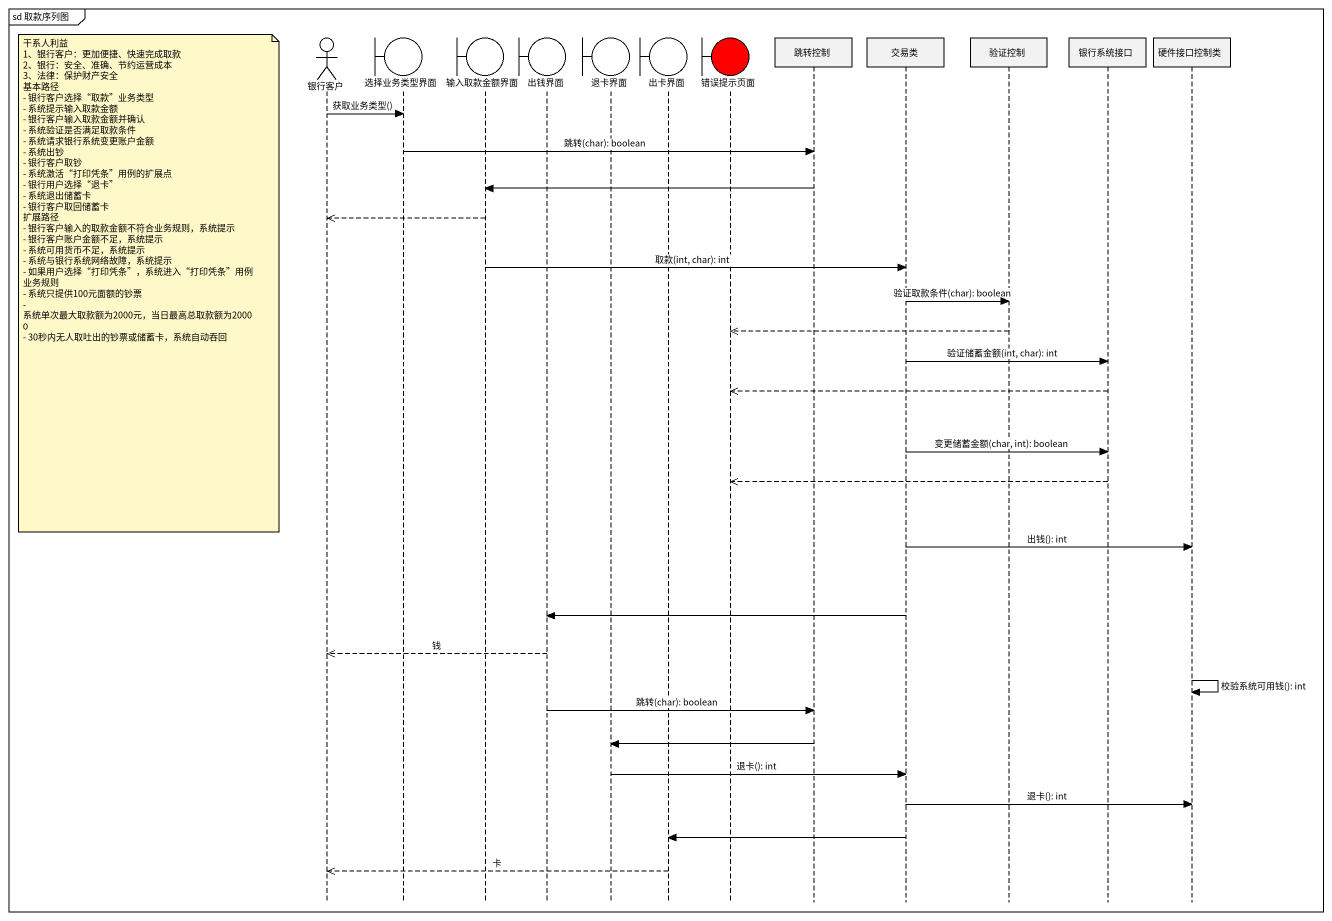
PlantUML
@startuml
mainframe sd 取款序列图
hide footbox
actor 银行客户
boundary 选择业务类型界面
boundary 输入取款金额界面
boundary 出钱界面
boundary 退卡界面
boundary 出卡界面
boundary 错误提示页面 #FF0000
participant 跳转控制
participant 交易类
participant 验证控制
participant 银行系统接口
participant 硬件接口控制类

银行客户 -> 选择业务类型界面 : 获取业务类型()
选择业务类型界面 -> 跳转控制 : 跳转(char): boolean
跳转控制 -> 输入取款金额界面
输入取款金额界面 -->> 银行客户
输入取款金额界面 -> 交易类 : 取款(int, char): int
note left of 银行客户
  干系人利益
  1、银行客户：更加便捷、快速完成取款
  2、银行：安全、准确、节约运营成本
  3、法律：保护财产安全
  基本路径
  - 银行客户选择“取款”业务类型
  - 系统提示输入取款金额
  - 银行客户输入取款金额并确认
  - 系统验证是否满足取款条件
  - 系统请求银行系统变更账户金额
  - 系统出钞
  - 银行客户取钞
  - 系统激活“打印凭条”用例的扩展点
  - 银行用户选择“退卡”
  - 系统退出储蓄卡
  - 银行客户取回储蓄卡
  扩展路径
  - 银行客户输入的取款金额不符合业务规则，系统提示
  - 银行客户账户金额不足，系统提示
  - 系统可用货币不足，系统提示
  - 系统与银行系统网络故障，系统提示
  - 如果用户选择“打印凭条”，系统进入“打印凭条”用例
  业务规则
  - 系统只提供100元面额的钞票
  - 系统单次最大取款额为2000元，当日最高总取款额为20000
  - 30秒内无人取吐出的钞票或储蓄卡，系统自动吞回
end note
交易类 -> 验证控制 : 验证取款条件(char): boolean
验证控制 -->> 错误提示页面
交易类 -> 银行系统接口 : 验证储蓄金额(int, char): int
银行系统接口 -->> 错误提示页面
交易类 -> 银行系统接口 : 变更储蓄金额(char, int): boolean
银行系统接口 -->> 错误提示页面
交易类 -> 硬件接口控制类 : 出钱(): int
交易类 -> 出钱界面
出钱界面 -->> 银行客户 : 钱
硬件接口控制类 -> 硬件接口控制类 : 校验系统可用钱(): int
出钱界面 -> 跳转控制 : 跳转(char): boolean
跳转控制 -> 退卡界面
退卡界面 -> 交易类 : 退卡(): int
交易类 -> 硬件接口控制类 : 退卡(): int
交易类 -> 出卡界面
出卡界面 -->> 银行客户 : 卡
@enduml
